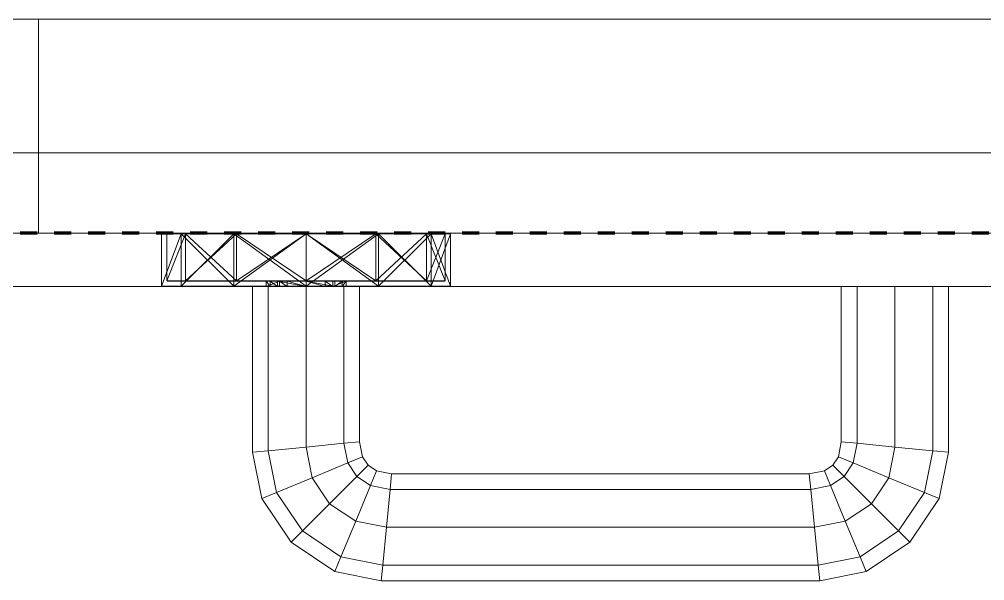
# Model space of a CAD drawing. Header units: millimetres. Extents: x -5300 to 98858, y -5196 to 93886.
# Drawn here: x 37508.4 to 37688.8, y 46270 to 46375 of the extents above; entities that cross this region are included whole.
import ezdxf

# ---------------------------------------------------------------- set-up
doc = ezdxf.new("R2010")
doc.units = ezdxf.units.MM
doc.linetypes.add('Штрих', pattern=[6.35, 3.175, -3.175])
doc.linetypes.add('Штрих_2_', pattern=[6.35, 3.175, -3.175])
for name, color, linetype, lineweight, true_color in [('_Разделитель помещений_', 4, 'Штрих', 70, 0x00ffff), ('Двери', 7, 'Continuous', 18, 0x7f7f7f), ('Стены', 7, 'Continuous', 18, 0x7f7f7f)]:
    doc.layers.add(name, color=color, linetype=linetype, lineweight=lineweight, true_color=true_color)

# ---------------------------------------------------------------- blocks, each defined once
blk = doc.blocks.new('СТВ_Перегородка_Кирпич 61120 - СТВ_Перегородка_Кирпич 2-242550-Подвал')
at = {"layer": 'Стены', "color": 254, "true_color": 0xd4d4d4}
blk.add_line((30200, 46350), (38750, 46350), dxfattribs=at)
blk = doc.blocks.new('СТВ_Перегородка_Кирпич 61120 - СТВ_Перегородка_Кирпич-242543-Подвал')
at = {"layer": 'Стены', "color": 254, "true_color": 0xd4d4d4}
for p, q in [((30185, 46350), (38750, 46350)), ((38750, 46350), (30185, 46350)), ((38635, 46350), (30185, 46350)), ((35750, 46350), (38750, 46350)), ((35750, 46350), (38750, 46350)), ((38750, 46350), (35750, 46350)), ((36800, 46350), (38500, 46350)), ((38500, 46350), (36800, 46350)), ((38500, 46350), (36800, 46350)), ((36800, 46350), (38500, 46350)), ((36800, 46350), (38500, 46350)), ((38500, 46350), (36800, 46350)), ((36800, 46350), (38500, 46350)), ((38500, 46350), (36800, 46350)), ((38750, 46335), (30185, 46335)), ((38635, 46335), (30185, 46335)), ((38750, 46335), (30185, 46335)), ((36800, 46335), (38500, 46335)), ((38500, 46335), (36800, 46335)), ((38500, 46335), (36800, 46335)), ((36800, 46335), (38500, 46335))]:
    blk.add_line(p, q, dxfattribs=at)
blk = doc.blocks.new('СТВ_Перегородка_Кирпич 61120 - СТВ_Перегородка_Кирпич 61120-242547-Подвал')
for name in ['СТВ_Перегородка_Кирпич 61120 - СТВ_Перегородка_Кирпич-242543-Подвал', 'СТВ_Перегородка_Кирпич 61120 - СТВ_Перегородка_Кирпич 2-242550-Подвал']:
    blk.add_blockref(name, (0, 0))
blk = doc.blocks.new('Дп-10 - Дп-10-242559-Подвал')
at = {"layer": 'Двери', "color": 254, "true_color": 0xd4d4d4}
for p, q in [((36888, 46375), (38412, 46375)), ((38412, 46375), (36888, 46375)), ((36888, 46375), (37512, 46375)), ((36888, 46375), (37512, 46375)), ((37512, 46375), (36888, 46375)), ((37512, 46375), (36888, 46375)), ((36900, 46375), (38400, 46375)), ((38400, 46375), (36900, 46375)), ((37512, 46335), (37512, 46375)), ((37512, 46375), (38412, 46375)), ((37512, 46335), (37512, 46375)), ((37512, 46375), (37512, 46375)), ((37512, 46375), (37512, 46335)), ((38412, 46375), (37512, 46375)), ((37512, 46375), (37512, 46375)), ((37512, 46375), (38412, 46375)), ((38412, 46375), (37512, 46375)), ((37512, 46375), (37512, 46335)), ((37512, 46375), (37512, 46335)), ((37512, 46375), (37512, 46375)), ((37512, 46335), (37512, 46375)), ((37512, 46375), (37512, 46375)), ((37512, 46375), (37512, 46335)), ((37512, 46335), (37512, 46375)), ((37538.62, 46375), (37535, 46375)), ((37535, 46375), (37538.62, 46375)), ((37548.5, 46375), (37535, 46375)), ((37538.7, 46375), (37535.1, 46375)), ((37535.1, 46375), (37538.7, 46375)), ((37539.4, 46375), (37535.1, 46375)), ((37535.1, 46375), (37535.9, 46375)), ((37535.1, 46375), (37539.4, 46375)), ((37539.4, 46375), (37535.9, 46375)), ((37535.9, 46375), (37539.4, 46375)), ((37548.5, 46375), (37538.62, 46375)), ((37538.62, 46375), (37548.5, 46375)), ((37548.5, 46375), (37538.62, 46375)), ((37548.55, 46375), (37538.7, 46375)), ((37548.55, 46375), (37538.7, 46375)), ((37548.95, 46375), (37538.7, 46375)), ((37538.7, 46375), (37539.4, 46375)), ((37548.95, 46375), (37538.7, 46375)), ((37539.4, 46375), (37538.7, 46375)), ((37548.95, 46375), (37539.4, 46375)), ((37548.95, 46375), (37539.4, 46375)), ((37562, 46375), (37548.5, 46375)), ((37548.5, 46375), (37562, 46375)), ((37548.5, 46375), (37548.5, 46375)), ((37548.5, 46375), (37575.5, 46375)), ((37548.5, 46375), (37575.5, 46375)), ((37548.5, 46375), (37575.5, 46375)), ((37562, 46375), (37548.55, 46375)), ((37562, 46375), (37548.55, 46375)), ((37548.55, 46375), (37548.95, 46375)), ((37548.95, 46375), (37548.55, 46375)), ((37562, 46375), (37548.95, 46375)), ((37562, 46375), (37548.95, 46375)), ((37562, 46375), (37548.95, 46375)), ((37562, 46375), (37548.95, 46375)), ((37575.45, 46375), (37562, 46375)), ((37575.05, 46375), (37562, 46375)), ((37575.05, 46375), (37562, 46375)), ((37575.45, 46375), (37562, 46375)), ((37575.05, 46375), (37562, 46375)), ((37562, 46375), (37562, 46375)), ((37575.05, 46375), (37562, 46375)), ((37562, 46375), (37562, 46375)), ((37562, 46375), (37575.5, 46375)), ((37562, 46375), (37575.5, 46375)), ((37584.6, 46375), (37575.05, 46375)), ((37584.6, 46375), (37575.05, 46375)), ((37585.3, 46375), (37575.05, 46375)), ((37575.45, 46375), (37575.05, 46375)), ((37585.3, 46375), (37575.05, 46375)), ((37575.05, 46375), (37575.45, 46375)), ((37585.3, 46375), (37575.45, 46375)), ((37585.3, 46375), (37575.45, 46375)), ((37575.5, 46375), (37585.38, 46375)), ((37585.38, 46375), (37575.5, 46375)), ((37575.5, 46375), (37575.5, 46375)), ((37585.38, 46375), (37575.5, 46375)), ((37589, 46375), (37575.5, 46375)), ((37584.6, 46375), (37588.1, 46375)), ((37588.1, 46375), (37584.6, 46375)), ((37584.6, 46375), (37585.3, 46375)), ((37584.6, 46375), (37588.9, 46375)), ((37588.9, 46375), (37584.6, 46375)), ((37584.6, 46375), (37585.3, 46375)), ((37585.3, 46375), (37588.9, 46375)), ((37588.9, 46375), (37585.3, 46375)), ((37585.38, 46375), (37589, 46375)), ((37589, 46375), (37585.38, 46375)), ((37588.1, 46375), (37588.9, 46375)), ((38510, 46335), (36790, 46335)), ((36790, 46335), (38510, 46335)), ((36800, 46335), (38500, 46335)), ((36800, 46335), (38500, 46335)), ((38412, 46335), (36888, 46335)), ((38412, 46335), (36888, 46335)), ((37512, 46335), (36888, 46335)), ((36888, 46335), (37512, 46335)), ((37512, 46335), (36888, 46335)), ((36888, 46335), (37512, 46335)), ((38410, 46335), (36890, 46335)), ((36890, 46335), (38410, 46335)), ((38412, 46335), (37512, 46335)), ((38412, 46335), (37512, 46335)), ((37512, 46335), (37512, 46335)), ((37512, 46335), (38412, 46335)), ((37512, 46335), (37512, 46335)), ((37512, 46335), (38412, 46335)), ((37512, 46335), (37512, 46335)), ((37512, 46335), (37512, 46335)), ((37538.62, 46335), (37535, 46335)), ((37535, 46335), (37538.62, 46335)), ((37535, 46335), (37548.5, 46335)), ((37538.62, 46334.9), (37535, 46334.9)), ((37538.62, 46334.9), (37535, 46334.9)), ((37535, 46334.9), (37535, 46325.1)), ((37538.62, 46334.9), (37535, 46325.1)), ((37538.62, 46334.9), (37535, 46325.1)), ((37538.62, 46334.9), (37535, 46334.9)), ((37535, 46334.9), (37538.62, 46334.9)), ((37535, 46325.1), (37535, 46334.9)), ((37538.62, 46334.9), (37535, 46325.1)), ((37535, 46325.1), (37538.62, 46334.9)), ((37538.7, 46335), (37535.1, 46335)), ((37535.1, 46335), (37538.7, 46335)), ((37539.4, 46335), (37535.1, 46335)), ((37535.9, 46335), (37535.1, 46335)), ((37535.1, 46335), (37539.4, 46335)), ((37539.4, 46335), (37535.9, 46335)), ((37535.9, 46335), (37539.4, 46335)), ((37539.48, 46334.9), (37536, 46334.9)), ((37536, 46334.9), (37539.48, 46334.9)), ((37536, 46326.1), (37536, 46334.9)), ((37539.48, 46334.9), (37536, 46326.1)), ((37536, 46326.1), (37539.48, 46334.9)), ((37548.5, 46335), (37538.62, 46335)), ((37538.62, 46335), (37548.5, 46335)), ((37538.62, 46335), (37548.5, 46335)), ((37548.5, 46334.9), (37538.62, 46334.9)), ((37548.5, 46334.9), (37538.62, 46334.9)), ((37548.5, 46334.9), (37538.62, 46325.1)), ((37548.5, 46325.1), (37538.62, 46334.9)), ((37538.62, 46334.9), (37538.62, 46325.1)), ((37538.62, 46334.9), (37538.62, 46325.1)), ((37548.5, 46334.9), (37538.62, 46334.9)), ((37538.62, 46334.9), (37548.5, 46334.9)), ((37548.5, 46325.1), (37538.62, 46334.9)), ((37538.62, 46325.1), (37538.62, 46334.9)), ((37538.62, 46325.1), (37538.62, 46334.9)), ((37538.62, 46334.9), (37548.5, 46325.1)), ((37548.55, 46335), (37538.7, 46335)), ((37548.55, 46335), (37538.7, 46335)), ((37548.95, 46335), (37538.7, 46335)), ((37539.4, 46335), (37538.7, 46335)), ((37548.95, 46335), (37538.7, 46335)), ((37539.4, 46335), (37538.7, 46335)), ((37548.95, 46335), (37539.4, 46335)), ((37548.95, 46335), (37539.4, 46335)), ((37549, 46334.9), (37539.48, 46334.9)), ((37549, 46334.9), (37539.48, 46334.9)), ((37549, 46334.9), (37539.48, 46326.1)), ((37539.48, 46326.1), (37539.48, 46334.9)), ((37549, 46326.1), (37539.48, 46334.9)), ((37539.48, 46326.1), (37539.48, 46334.9)), ((37562, 46335), (37548.5, 46335)), ((37562, 46335), (37548.5, 46335)), ((37575.5, 46335), (37548.5, 46335)), ((37575.5, 46335), (37548.5, 46335)), ((37575.5, 46335), (37548.5, 46335)), ((37548.5, 46335), (37548.5, 46335)), ((37562, 46334.9), (37548.5, 46334.9)), ((37562, 46334.9), (37548.5, 46334.9)), ((37562, 46334.9), (37548.5, 46325.1)), ((37562, 46325.1), (37548.5, 46334.9)), ((37548.5, 46334.9), (37548.5, 46325.1)), ((37548.5, 46334.9), (37548.5, 46325.1)), ((37562, 46334.9), (37548.5, 46334.9)), ((37548.5, 46334.9), (37562, 46334.9)), ((37548.5, 46325.1), (37548.5, 46334.9)), ((37562, 46325.1), (37548.5, 46334.9)), ((37548.5, 46325.1), (37548.5, 46334.9)), ((37548.5, 46334.9), (37562, 46325.1)), ((37562, 46335), (37548.55, 46335)), ((37562, 46335), (37548.55, 46335)), ((37548.95, 46335), (37548.55, 46335)), ((37548.95, 46335), (37548.55, 46335)), ((37562, 46335), (37548.95, 46335)), ((37562, 46335), (37548.95, 46335)), ((37562, 46335), (37548.95, 46335)), ((37562, 46335), (37548.95, 46335)), ((37562, 46334.9), (37549, 46334.9)), ((37562, 46334.9), (37549, 46334.9)), ((37562, 46326.1), (37549, 46334.9)), ((37549, 46326.1), (37549, 46334.9)), ((37562, 46334.9), (37549, 46326.1)), ((37549, 46326.1), (37549, 46334.9)), ((37575.05, 46335), (37562, 46335)), ((37575.45, 46335), (37562, 46335)), ((37575.05, 46335), (37562, 46335)), ((37575.45, 46335), (37562, 46335)), ((37575.05, 46335), (37562, 46335)), ((37562, 46335), (37562, 46335)), ((37575.05, 46335), (37562, 46335)), ((37562, 46335), (37562, 46335)), ((37562, 46335), (37575.5, 46335)), ((37575.5, 46335), (37562, 46335)), ((37575, 46334.9), (37562, 46334.9)), ((37575.5, 46334.9), (37562, 46334.9)), ((37575, 46334.9), (37562, 46334.9)), ((37562, 46334.9), (37575.5, 46334.9)), ((37575, 46334.9), (37562, 46326.1)), ((37562, 46326.1), (37562, 46334.9)), ((37575.5, 46325.1), (37562, 46334.9)), ((37562, 46334.9), (37562, 46325.1)), ((37575, 46326.1), (37562, 46334.9)), ((37562, 46326.1), (37562, 46334.9)), ((37562, 46334.9), (37562, 46325.1)), ((37575.5, 46334.9), (37562, 46325.1)), ((37562, 46334.9), (37575.5, 46334.9)), ((37562, 46334.9), (37575.5, 46334.9)), ((37562, 46325.1), (37562, 46334.9)), ((37562, 46325.1), (37575.5, 46334.9)), ((37562, 46325.1), (37562, 46334.9)), ((37562, 46325.1), (37575.5, 46334.9)), ((37575, 46334.9), (37584.52, 46334.9)), ((37584.52, 46334.9), (37575, 46334.9)), ((37584.52, 46326.1), (37575, 46334.9)), ((37575, 46326.1), (37575, 46334.9)), ((37584.52, 46334.9), (37575, 46326.1)), ((37575, 46326.1), (37575, 46334.9)), ((37584.6, 46335), (37575.05, 46335)), ((37584.6, 46335), (37575.05, 46335)), ((37575.05, 46335), (37575.45, 46335)), ((37575.05, 46335), (37585.3, 46335)), ((37585.3, 46335), (37575.05, 46335)), ((37575.05, 46335), (37575.45, 46335)), ((37575.45, 46335), (37585.3, 46335)), ((37585.3, 46335), (37575.45, 46335)), ((37575.5, 46335), (37585.38, 46335)), ((37585.38, 46335), (37575.5, 46335)), ((37575.5, 46335), (37589, 46335)), ((37575.5, 46335), (37585.38, 46335)), ((37575.5, 46335), (37575.5, 46335)), ((37585.38, 46334.9), (37575.5, 46334.9)), ((37575.5, 46334.9), (37585.38, 46334.9)), ((37585.38, 46334.9), (37575.5, 46325.1)), ((37575.5, 46334.9), (37575.5, 46325.1)), ((37575.5, 46334.9), (37575.5, 46325.1)), ((37575.5, 46334.9), (37585.38, 46325.1)), ((37575.5, 46334.9), (37585.38, 46334.9)), ((37575.5, 46334.9), (37585.38, 46334.9)), ((37575.5, 46325.1), (37575.5, 46334.9)), ((37575.5, 46334.9), (37585.38, 46325.1)), ((37575.5, 46325.1), (37575.5, 46334.9)), ((37575.5, 46334.9), (37585.38, 46325.1)), ((37584.52, 46334.9), (37588, 46334.9)), ((37588, 46334.9), (37584.52, 46334.9)), ((37584.52, 46326.1), (37584.52, 46334.9)), ((37584.52, 46326.1), (37588, 46334.9)), ((37588, 46326.1), (37584.52, 46334.9)), ((37584.52, 46326.1), (37584.52, 46334.9)), ((37584.6, 46335), (37588.1, 46335)), ((37588.1, 46335), (37584.6, 46335)), ((37584.6, 46335), (37585.3, 46335)), ((37584.6, 46335), (37588.9, 46335)), ((37588.9, 46335), (37584.6, 46335)), ((37584.6, 46335), (37585.3, 46335)), ((37585.3, 46335), (37588.9, 46335)), ((37588.9, 46335), (37585.3, 46335)), ((37585.38, 46335), (37589, 46335)), ((37589, 46335), (37585.38, 46335)), ((37585.38, 46334.9), (37589, 46334.9)), ((37585.38, 46334.9), (37589, 46334.9)), ((37585.38, 46334.9), (37585.38, 46325.1)), ((37585.38, 46334.9), (37589, 46325.1)), ((37585.38, 46334.9), (37585.38, 46325.1)), ((37585.38, 46325.1), (37589, 46334.9)), ((37585.38, 46334.9), (37589, 46334.9)), ((37589, 46334.9), (37585.38, 46334.9)), ((37585.38, 46325.1), (37585.38, 46334.9)), ((37585.38, 46325.1), (37589, 46334.9)), ((37589, 46325.1), (37585.38, 46334.9)), ((37585.38, 46325.1), (37585.38, 46334.9)), ((37588, 46326.1), (37588, 46334.9)), ((37588.1, 46335), (37588.9, 46335)), ((37589, 46334.9), (37589, 46325.1)), ((37589, 46325.1), (37589, 46334.9)), ((37539.48, 46326.1), (37536, 46326.1)), ((37536, 46326.1), (37539.48, 46326.1)), ((37539.57, 46326), (37536.1, 46326)), ((37536.1, 46326), (37539.57, 46326)), ((37557, 46326), (37536.1, 46326)), ((37557, 46326), (37536.1, 46326)), ((37557, 46326), (37536.1, 46326)), ((37549, 46326.1), (37539.48, 46326.1)), ((37549, 46326.1), (37539.48, 46326.1)), ((37549.05, 46326), (37539.57, 46326)), ((37549.05, 46326), (37539.57, 46326)), ((37555.28, 46326), (37539.57, 46326)), ((37554.53, 46326), (37539.57, 46326)), ((37557, 46326), (37539.57, 46326)), ((37557, 46326), (37539.57, 46326)), ((37557, 46326), (37539.57, 46326)), ((37562, 46326.1), (37549, 46326.1)), ((37562, 46326.1), (37549, 46326.1)), ((37562, 46326), (37549.05, 46326)), ((37562, 46326), (37549.05, 46326)), ((37556.62, 46326), (37549.05, 46326)), ((37555.28, 46326), (37549.05, 46326)), ((37549.05, 46326), (37557, 46326)), ((37549.05, 46326), (37557, 46326)), ((37549.05, 46326), (37558.47, 46326)), ((37555.28, 46326), (37554.53, 46326)), ((37554.53, 46325), (37554.53, 46326)), ((37554.53, 46326), (37557, 46326)), ((37555.28, 46325), (37554.53, 46326)), ((37554.53, 46325), (37557, 46326)), ((37554.53, 46326), (37557, 46326)), ((37556.62, 46326), (37555.28, 46326)), ((37555.28, 46326), (37556.62, 46325)), ((37555.28, 46326), (37555.28, 46325)), ((37562, 46326), (37556.62, 46326)), ((37562, 46326), (37556.62, 46326)), ((37562, 46325), (37556.62, 46326)), ((37556.62, 46326), (37556.62, 46325)), ((37557, 46326), (37557, 46325)), ((37557, 46326), (37558.47, 46326)), ((37557, 46326), (37557, 46325)), ((37557, 46326), (37557, 46326)), ((37557, 46326), (37557, 46325)), ((37557, 46326), (37557, 46325)), ((37557, 46326), (37557, 46326)), ((37557, 46326), (37557, 46326)), ((37557, 46326), (37557, 46325)), ((37557, 46326), (37557, 46325)), ((37557, 46326), (37557, 46325)), ((37557, 46326), (37557, 46326)), ((37557, 46326), (37558.47, 46325)), ((37557, 46325), (37557, 46326)), ((37557, 46325), (37557, 46326)), ((37557, 46325), (37557, 46326)), ((37557, 46325), (37557, 46326)), ((37557, 46326), (37557, 46326)), ((37562, 46326), (37558.47, 46326)), ((37562, 46326), (37558.47, 46326)), ((37562, 46325), (37558.47, 46326)), ((37558.47, 46326), (37558.47, 46325)), ((37575, 46326.1), (37562, 46326.1)), ((37575, 46326.1), (37562, 46326.1)), ((37574.95, 46326), (37562, 46326)), ((37574.95, 46326), (37562, 46326)), ((37567.37, 46326), (37562, 46326)), ((37562, 46326), (37565.53, 46326)), ((37567.37, 46325), (37562, 46326)), ((37567.37, 46326), (37562, 46326)), ((37562, 46326), (37562, 46326)), ((37562, 46326), (37562, 46325)), ((37562, 46326), (37562, 46326)), ((37562, 46326), (37565.53, 46326)), ((37562, 46326), (37565.53, 46325)), ((37562, 46326), (37562, 46325)), ((37567, 46326), (37565.53, 46326)), ((37567, 46325), (37565.53, 46326)), ((37574.95, 46326), (37565.53, 46326)), ((37565.53, 46326), (37565.53, 46325)), ((37569.47, 46326), (37567, 46326)), ((37567, 46326), (37567, 46325)), ((37567, 46326), (37567, 46325)), ((37569.47, 46326), (37567, 46326)), ((37569.47, 46326), (37567, 46325)), ((37584.43, 46326), (37567, 46326)), ((37567, 46326), (37567, 46326)), ((37567, 46326), (37567, 46326)), ((37567, 46326), (37587.9, 46326)), ((37567, 46326), (37567, 46325)), ((37567, 46326), (37567, 46325)), ((37567, 46326), (37567, 46325)), ((37567, 46326), (37587.9, 46326)), ((37567, 46326), (37567, 46326)), ((37567, 46326), (37567, 46325)), ((37567, 46326), (37567, 46325)), ((37587.9, 46326), (37567, 46326)), ((37567, 46326), (37567, 46326)), ((37567, 46326), (37567, 46325)), ((37567, 46326), (37567, 46325)), ((37567, 46326), (37584.43, 46326)), ((37567, 46326), (37567, 46326)), ((37567, 46326), (37567, 46325)), ((37567, 46326), (37584.43, 46326)), ((37567, 46326), (37574.95, 46326)), ((37567, 46326), (37567, 46325)), ((37567, 46326), (37574.95, 46326)), ((37568.72, 46326), (37567.37, 46326)), ((37568.72, 46326), (37567.37, 46325)), ((37574.95, 46326), (37567.37, 46326)), ((37567.37, 46325), (37567.37, 46326)), ((37569.47, 46326), (37568.72, 46326)), ((37569.47, 46326), (37568.72, 46325)), ((37568.72, 46326), (37574.95, 46326)), ((37568.72, 46326), (37584.43, 46326)), ((37568.72, 46326), (37568.72, 46325)), ((37569.47, 46326), (37569.47, 46325)), ((37569.47, 46326), (37584.43, 46326)), ((37574.95, 46326), (37584.43, 46326)), ((37584.43, 46326), (37574.95, 46326)), ((37584.52, 46326.1), (37575, 46326.1)), ((37584.52, 46326.1), (37575, 46326.1)), ((37584.43, 46326), (37587.9, 46326)), ((37587.9, 46326), (37584.43, 46326)), ((37584.52, 46326.1), (37588, 46326.1)), ((37588, 46326.1), (37584.52, 46326.1)), ((36790, 46325), (38510, 46325)), ((38510, 46325), (36790, 46325)), ((38410, 46325), (36890, 46325)), ((36890, 46325), (38410, 46325)), ((37538.62, 46325.1), (37535, 46325.1)), ((37538.62, 46325.1), (37535, 46325.1)), ((37538.62, 46325.1), (37535, 46325.1)), ((37535, 46325.1), (37538.62, 46325.1)), ((37538.62, 46325), (37535, 46325)), ((37535, 46325), (37538.62, 46325)), ((37548.5, 46325), (37535, 46325)), ((37538.7, 46325), (37535.1, 46325)), ((37538.7, 46325), (37535.1, 46325)), ((37557, 46325), (37535.1, 46325)), ((37557, 46325), (37535.1, 46325)), ((37557, 46325), (37535.1, 46325)), ((37548.5, 46325.1), (37538.62, 46325.1)), ((37548.5, 46325.1), (37538.62, 46325.1)), ((37548.5, 46325.1), (37538.62, 46325.1)), ((37538.62, 46325.1), (37548.5, 46325.1)), ((37548.5, 46325), (37538.62, 46325)), ((37538.62, 46325), (37548.5, 46325)), ((37548.5, 46325), (37538.62, 46325)), ((37548.55, 46325), (37538.7, 46325)), ((37548.55, 46325), (37538.7, 46325)), ((37555.28, 46325), (37538.7, 46325)), ((37554.53, 46325), (37538.7, 46325)), ((37557, 46325), (37538.7, 46325)), ((37538.7, 46325), (37557, 46325)), ((37557, 46325), (37538.7, 46325)), ((37562, 46325.1), (37548.5, 46325.1)), ((37562, 46325.1), (37548.5, 46325.1)), ((37548.5, 46325.1), (37562, 46325.1)), ((37548.5, 46325.1), (37562, 46325.1)), ((37562, 46325), (37548.5, 46325)), ((37548.5, 46325), (37562, 46325)), ((37548.5, 46325), (37548.5, 46325)), ((37548.5, 46325), (37575.5, 46325)), ((37548.5, 46325), (37575.5, 46325)), ((37548.5, 46325), (37575.5, 46325)), ((37562, 46325), (37548.55, 46325)), ((37562, 46325), (37548.55, 46325)), ((37556.62, 46325), (37548.55, 46325)), ((37548.55, 46325), (37555.28, 46325)), ((37548.55, 46325), (37558.47, 46325)), ((37548.55, 46325), (37557, 46325)), ((37548.55, 46325), (37557, 46325)), ((37552, 46325), (37554.93, 46325)), ((37552, 46294.02), (37552, 46325)), ((37554.93, 46325), (37552, 46325)), ((37552, 46325), (37552, 46294.02)), ((37555.28, 46325), (37554.53, 46325)), ((37554.53, 46325), (37557, 46325)), ((37554.53, 46325), (37557, 46325)), ((37554.93, 46325), (37554.93, 46294.3)), ((37554.93, 46325), (37562, 46325)), ((37554.93, 46294.3), (37554.93, 46325)), ((37554.93, 46294.3), (37554.93, 46325)), ((37562, 46325), (37554.93, 46325)), ((37554.93, 46325), (37554.93, 46294.3)), ((37556.62, 46325), (37555.28, 46325)), ((37562, 46325), (37556.62, 46325)), ((37562, 46325), (37556.62, 46325)), ((37558.47, 46325), (37557, 46325)), ((37557, 46325), (37557, 46325)), ((37557, 46325), (37557, 46325)), ((37557, 46325), (37557, 46325)), ((37557, 46325), (37557, 46325)), ((37557, 46325), (37557, 46325)), ((37562, 46325), (37558.47, 46325)), ((37562, 46325), (37558.47, 46325)), ((37575.5, 46325.1), (37562, 46325.1)), ((37575.5, 46325.1), (37562, 46325.1)), ((37562, 46325.1), (37575.5, 46325.1)), ((37562, 46325.1), (37575.5, 46325.1)), ((37575.45, 46325), (37562, 46325)), ((37562, 46325), (37575.45, 46325)), ((37567.37, 46325), (37562, 46325)), ((37565.53, 46325), (37562, 46325)), ((37567.37, 46325), (37562, 46325)), ((37562, 46325), (37562, 46325)), ((37565.53, 46325), (37562, 46325)), ((37562, 46325), (37562, 46325)), ((37562, 46325), (37575.5, 46325)), ((37562, 46325), (37575.5, 46325)), ((37562, 46325), (37562, 46295)), ((37562, 46325), (37569.07, 46325)), ((37562, 46295), (37562, 46325)), ((37562, 46295), (37562, 46325)), ((37569.07, 46325), (37562, 46325)), ((37562, 46325), (37562, 46295)), ((37567, 46325), (37565.53, 46325)), ((37565.53, 46325), (37575.45, 46325)), ((37569.47, 46325), (37567, 46325)), ((37569.47, 46325), (37567, 46325)), ((37567, 46325), (37567, 46325)), ((37567, 46325), (37575.45, 46325)), ((37567, 46325), (37567, 46325)), ((37567, 46325), (37575.45, 46325)), ((37567, 46325), (37585.3, 46325)), ((37567, 46325), (37567, 46325)), ((37567, 46325), (37585.3, 46325)), ((37567, 46325), (37588.9, 46325)), ((37567, 46325), (37567, 46325)), ((37567, 46325), (37588.9, 46325)), ((37567, 46325), (37567, 46325)), ((37567, 46325), (37585.3, 46325)), ((37567, 46325), (37588.9, 46325)), ((37568.72, 46325), (37567.37, 46325)), ((37567.37, 46325), (37575.45, 46325)), ((37569.47, 46325), (37568.72, 46325)), ((37568.72, 46325), (37585.3, 46325)), ((37568.72, 46325), (37575.45, 46325)), ((37569.07, 46325), (37569.07, 46295.7)), ((37569.07, 46325), (37572, 46325)), ((37569.07, 46295.7), (37569.07, 46325)), ((37569.07, 46295.7), (37569.07, 46325)), ((37572, 46325), (37569.07, 46325)), ((37569.07, 46325), (37569.07, 46295.7)), ((37569.47, 46325), (37585.3, 46325)), ((37572, 46325), (37572, 46295.98)), ((37572, 46295.98), (37572, 46325)), ((37585.3, 46325), (37575.45, 46325)), ((37575.45, 46325), (37585.3, 46325)), ((37575.5, 46325.1), (37585.38, 46325.1)), ((37575.5, 46325.1), (37585.38, 46325.1)), ((37575.5, 46325.1), (37585.38, 46325.1)), ((37575.5, 46325.1), (37585.38, 46325.1)), ((37575.5, 46325), (37585.38, 46325)), ((37585.38, 46325), (37575.5, 46325)), ((37575.5, 46325), (37575.5, 46325)), ((37585.38, 46325), (37575.5, 46325)), ((37589, 46325), (37575.5, 46325)), ((37585.3, 46325), (37588.9, 46325)), ((37585.3, 46325), (37588.9, 46325)), ((37585.38, 46325.1), (37589, 46325.1)), ((37585.38, 46325.1), (37589, 46325.1)), ((37585.38, 46325.1), (37589, 46325.1)), ((37589, 46325.1), (37585.38, 46325.1)), ((37585.38, 46325), (37589, 46325)), ((37589, 46325), (37585.38, 46325)), ((37664.93, 46325), (37662, 46325)), ((37662, 46325), (37664.93, 46325)), ((37662, 46295.98), (37662, 46325)), ((37662, 46325), (37664.93, 46325)), ((37664.93, 46325), (37662, 46325)), ((37662, 46325), (37662, 46295.98)), ((37672, 46325), (37664.93, 46325)), ((37664.93, 46325), (37672, 46325)), ((37664.93, 46295.7), (37664.93, 46325)), ((37664.93, 46325), (37672, 46325)), ((37664.93, 46325), (37664.93, 46295.7)), ((37664.93, 46295.7), (37664.93, 46325)), ((37672, 46325), (37664.93, 46325)), ((37664.93, 46325), (37664.93, 46295.7)), ((37672, 46295), (37672, 46325)), ((37672, 46325), (37679.07, 46325)), ((37679.07, 46325), (37672, 46325)), ((37672, 46325), (37679.07, 46325)), ((37672, 46325), (37672, 46295)), ((37672, 46295), (37672, 46325)), ((37679.07, 46325), (37672, 46325)), ((37672, 46325), (37672, 46295)), ((37679.07, 46294.3), (37679.07, 46325)), ((37679.07, 46325), (37682, 46325)), ((37679.07, 46325), (37679.07, 46294.3)), ((37682, 46325), (37679.07, 46325)), ((37679.07, 46325), (37682, 46325)), ((37682, 46325), (37679.07, 46325)), ((37679.07, 46325), (37679.07, 46294.3)), ((37679.07, 46294.3), (37679.07, 46325)), ((37682, 46325), (37682, 46294.02)), ((37682, 46294.02), (37682, 46325)), ((37562, 46295), (37554.93, 46294.3)), ((37554.93, 46294.3), (37562, 46295)), ((37554.93, 46294.3), (37562, 46295)), ((37562, 46295), (37554.93, 46294.3)), ((37569.07, 46295.7), (37562, 46295)), ((37562, 46295), (37569.07, 46295.7)), ((37562, 46295), (37569.07, 46295.7)), ((37569.07, 46295.7), (37562, 46295)), ((37562, 46295), (37563.14, 46289.26)), ((37563.14, 46289.26), (37562, 46295)), ((37563.14, 46289.26), (37562, 46295)), ((37562, 46295), (37563.14, 46289.26)), ((37572, 46295.98), (37569.07, 46295.7)), ((37569.07, 46295.7), (37572, 46295.98)), ((37569.07, 46295.7), (37572, 46295.98)), ((37572, 46295.98), (37569.07, 46295.7)), ((37569.07, 46295.7), (37569.8, 46292.02)), ((37569.8, 46292.02), (37569.07, 46295.7)), ((37569.8, 46292.02), (37569.07, 46295.7)), ((37569.07, 46295.7), (37569.8, 46292.02)), ((37572, 46295.98), (37572.56, 46293.16)), ((37572.56, 46293.16), (37572, 46295.98)), ((37661.44, 46293.16), (37662, 46295.98)), ((37662, 46295.98), (37661.44, 46293.16)), ((37662, 46295.98), (37664.93, 46295.7)), ((37664.93, 46295.7), (37662, 46295.98)), ((37662, 46295.98), (37664.93, 46295.7)), ((37664.93, 46295.7), (37662, 46295.98)), ((37664.2, 46292.02), (37664.93, 46295.7)), ((37664.93, 46295.7), (37664.2, 46292.02)), ((37664.93, 46295.7), (37664.2, 46292.02)), ((37664.2, 46292.02), (37664.93, 46295.7)), ((37664.93, 46295.7), (37672, 46295)), ((37672, 46295), (37664.93, 46295.7)), ((37664.93, 46295.7), (37672, 46295)), ((37672, 46295), (37664.93, 46295.7)), ((37670.86, 46289.26), (37672, 46295)), ((37672, 46295), (37670.86, 46289.26)), ((37672, 46295), (37670.86, 46289.26)), ((37670.86, 46289.26), (37672, 46295)), ((37672, 46295), (37679.07, 46294.3)), ((37679.07, 46294.3), (37672, 46295)), ((37679.07, 46294.3), (37672, 46295)), ((37672, 46295), (37679.07, 46294.3)), ((37554.93, 46294.3), (37552, 46294.02)), ((37552, 46294.02), (37554.93, 46294.3)), ((37552, 46294.02), (37554.93, 46294.3)), ((37554.93, 46294.3), (37552, 46294.02)), ((37553.72, 46285.36), (37552, 46294.02)), ((37552, 46294.02), (37553.72, 46285.36)), ((37554.93, 46294.3), (37556.48, 46286.5)), ((37556.48, 46286.5), (37554.93, 46294.3)), ((37556.48, 46286.5), (37554.93, 46294.3)), ((37554.93, 46294.3), (37556.48, 46286.5)), ((37572.56, 46293.16), (37569.8, 46292.02)), ((37569.8, 46292.02), (37572.56, 46293.16)), ((37569.8, 46292.02), (37572.56, 46293.16)), ((37572.56, 46293.16), (37569.8, 46292.02)), ((37572.56, 46293.16), (37573.6, 46291.6)), ((37573.6, 46291.6), (37572.56, 46293.16)), ((37660.4, 46291.6), (37661.44, 46293.16)), ((37661.44, 46293.16), (37660.4, 46291.6)), ((37661.44, 46293.16), (37664.2, 46292.02)), ((37664.2, 46292.02), (37661.44, 46293.16)), ((37664.2, 46292.02), (37661.44, 46293.16)), ((37661.44, 46293.16), (37664.2, 46292.02)), ((37677.52, 46286.5), (37679.07, 46294.3)), ((37679.07, 46294.3), (37677.52, 46286.5)), ((37679.07, 46294.3), (37677.52, 46286.5)), ((37677.52, 46286.5), (37679.07, 46294.3)), ((37679.07, 46294.3), (37682, 46294.02)), ((37682, 46294.02), (37679.07, 46294.3)), ((37682, 46294.02), (37679.07, 46294.3)), ((37679.07, 46294.3), (37682, 46294.02)), ((37682, 46294.02), (37680.28, 46285.36)), ((37680.28, 46285.36), (37682, 46294.02)), ((37569.8, 46292.02), (37563.14, 46289.26)), ((37563.14, 46289.26), (37569.8, 46292.02)), ((37563.14, 46289.26), (37569.8, 46292.02)), ((37569.8, 46292.02), (37563.14, 46289.26)), ((37569.8, 46292.02), (37571.49, 46289.49)), ((37571.49, 46289.49), (37569.8, 46292.02)), ((37571.49, 46289.49), (37569.8, 46292.02)), ((37569.8, 46292.02), (37571.49, 46289.49)), ((37573.6, 46291.6), (37571.49, 46289.49)), ((37571.49, 46289.49), (37573.6, 46291.6)), ((37571.49, 46289.49), (37573.6, 46291.6)), ((37573.6, 46291.6), (37571.49, 46289.49)), ((37573.6, 46291.6), (37575.16, 46290.56)), ((37575.16, 46290.56), (37573.6, 46291.6)), ((37658.84, 46290.56), (37660.4, 46291.6)), ((37660.4, 46291.6), (37658.84, 46290.56)), ((37660.4, 46291.6), (37662.51, 46289.49)), ((37662.51, 46289.49), (37660.4, 46291.6)), ((37662.51, 46289.49), (37660.4, 46291.6)), ((37660.4, 46291.6), (37662.51, 46289.49)), ((37662.51, 46289.49), (37664.2, 46292.02)), ((37664.2, 46292.02), (37662.51, 46289.49)), ((37664.2, 46292.02), (37662.51, 46289.49)), ((37662.51, 46289.49), (37664.2, 46292.02)), ((37664.2, 46292.02), (37670.86, 46289.26)), ((37670.86, 46289.26), (37664.2, 46292.02)), ((37670.86, 46289.26), (37664.2, 46292.02)), ((37664.2, 46292.02), (37670.86, 46289.26)), ((37563.14, 46289.26), (37556.48, 46286.5)), ((37556.48, 46286.5), (37563.14, 46289.26)), ((37556.48, 46286.5), (37563.14, 46289.26)), ((37563.14, 46289.26), (37556.48, 46286.5)), ((37563.14, 46289.26), (37566.39, 46284.39)), ((37566.39, 46284.39), (37563.14, 46289.26)), ((37566.39, 46284.39), (37563.14, 46289.26)), ((37563.14, 46289.26), (37566.39, 46284.39)), ((37571.49, 46289.49), (37566.39, 46284.39)), ((37566.39, 46284.39), (37571.49, 46289.49)), ((37566.39, 46284.39), (37571.49, 46289.49)), ((37571.49, 46289.49), (37566.39, 46284.39)), ((37571.49, 46289.49), (37574.02, 46287.8)), ((37574.02, 46287.8), (37571.49, 46289.49)), ((37574.02, 46287.8), (37571.49, 46289.49)), ((37571.49, 46289.49), (37574.02, 46287.8)), ((37575.16, 46290.56), (37574.02, 46287.8)), ((37574.02, 46287.8), (37575.16, 46290.56)), ((37574.02, 46287.8), (37575.16, 46290.56)), ((37575.16, 46290.56), (37574.02, 46287.8)), ((37575.16, 46290.56), (37577.98, 46290)), ((37577.98, 46290), (37575.16, 46290.56)), ((37577.98, 46290), (37577.7, 46287.07)), ((37577.7, 46287.07), (37577.98, 46290)), ((37577.7, 46287.07), (37577.98, 46290)), ((37577.98, 46290), (37577.7, 46287.07)), ((37577.98, 46290), (37656.02, 46290)), ((37656.02, 46290), (37577.98, 46290)), ((37656.02, 46290), (37658.84, 46290.56)), ((37658.84, 46290.56), (37656.02, 46290)), ((37656.02, 46290), (37656.3, 46287.07)), ((37656.3, 46287.07), (37656.02, 46290)), ((37656.3, 46287.07), (37656.02, 46290)), ((37656.02, 46290), (37656.3, 46287.07)), ((37658.84, 46290.56), (37659.98, 46287.8)), ((37659.98, 46287.8), (37658.84, 46290.56)), ((37659.98, 46287.8), (37658.84, 46290.56)), ((37658.84, 46290.56), (37659.98, 46287.8)), ((37659.98, 46287.8), (37662.51, 46289.49)), ((37662.51, 46289.49), (37659.98, 46287.8)), ((37662.51, 46289.49), (37659.98, 46287.8)), ((37659.98, 46287.8), (37662.51, 46289.49)), ((37662.51, 46289.49), (37667.61, 46284.39)), ((37667.61, 46284.39), (37662.51, 46289.49)), ((37667.61, 46284.39), (37662.51, 46289.49)), ((37662.51, 46289.49), (37667.61, 46284.39)), ((37667.61, 46284.39), (37670.86, 46289.26)), ((37670.86, 46289.26), (37667.61, 46284.39)), ((37670.86, 46289.26), (37667.61, 46284.39)), ((37667.61, 46284.39), (37670.86, 46289.26)), ((37670.86, 46289.26), (37677.52, 46286.5)), ((37677.52, 46286.5), (37670.86, 46289.26)), ((37677.52, 46286.5), (37670.86, 46289.26)), ((37670.86, 46289.26), (37677.52, 46286.5)), ((37574.02, 46287.8), (37571.26, 46281.14)), ((37571.26, 46281.14), (37574.02, 46287.8)), ((37571.26, 46281.14), (37574.02, 46287.8)), ((37574.02, 46287.8), (37571.26, 46281.14)), ((37574.02, 46287.8), (37577.7, 46287.07)), ((37577.7, 46287.07), (37574.02, 46287.8)), ((37577.7, 46287.07), (37574.02, 46287.8)), ((37574.02, 46287.8), (37577.7, 46287.07)), ((37656.3, 46287.07), (37659.98, 46287.8)), ((37659.98, 46287.8), (37656.3, 46287.07)), ((37659.98, 46287.8), (37656.3, 46287.07)), ((37656.3, 46287.07), (37659.98, 46287.8)), ((37659.98, 46287.8), (37662.74, 46281.14)), ((37662.74, 46281.14), (37659.98, 46287.8)), ((37662.74, 46281.14), (37659.98, 46287.8)), ((37659.98, 46287.8), (37662.74, 46281.14)), ((37556.48, 46286.5), (37553.72, 46285.36)), ((37553.72, 46285.36), (37556.48, 46286.5)), ((37553.72, 46285.36), (37556.48, 46286.5)), ((37556.48, 46286.5), (37553.72, 46285.36)), ((37556.48, 46286.5), (37561.3, 46279.3)), ((37561.3, 46279.3), (37556.48, 46286.5)), ((37561.3, 46279.3), (37556.48, 46286.5)), ((37556.48, 46286.5), (37561.3, 46279.3)), ((37577.7, 46287.07), (37577, 46280)), ((37577, 46280), (37577.7, 46287.07)), ((37577, 46280), (37577.7, 46287.07)), ((37577.7, 46287.07), (37577, 46280)), ((37577.7, 46287.07), (37656.3, 46287.07)), ((37656.3, 46287.07), (37577.7, 46287.07)), ((37656.3, 46287.07), (37577.7, 46287.07)), ((37577.7, 46287.07), (37656.3, 46287.07)), ((37656.3, 46287.07), (37657, 46280)), ((37657, 46280), (37656.3, 46287.07)), ((37657, 46280), (37656.3, 46287.07)), ((37656.3, 46287.07), (37657, 46280)), ((37672.7, 46279.3), (37677.52, 46286.5)), ((37677.52, 46286.5), (37672.7, 46279.3)), ((37677.52, 46286.5), (37672.7, 46279.3)), ((37672.7, 46279.3), (37677.52, 46286.5)), ((37677.52, 46286.5), (37680.28, 46285.36)), ((37680.28, 46285.36), (37677.52, 46286.5)), ((37680.28, 46285.36), (37677.52, 46286.5)), ((37677.52, 46286.5), (37680.28, 46285.36)), ((37559.18, 46277.18), (37553.72, 46285.36)), ((37553.72, 46285.36), (37559.18, 46277.18)), ((37566.39, 46284.39), (37561.3, 46279.3)), ((37561.3, 46279.3), (37566.39, 46284.39)), ((37561.3, 46279.3), (37566.39, 46284.39)), ((37566.39, 46284.39), (37561.3, 46279.3)), ((37566.39, 46284.39), (37571.26, 46281.14)), ((37571.26, 46281.14), (37566.39, 46284.39)), ((37571.26, 46281.14), (37566.39, 46284.39)), ((37566.39, 46284.39), (37571.26, 46281.14)), ((37662.74, 46281.14), (37667.61, 46284.39)), ((37667.61, 46284.39), (37662.74, 46281.14)), ((37667.61, 46284.39), (37662.74, 46281.14)), ((37662.74, 46281.14), (37667.61, 46284.39)), ((37667.61, 46284.39), (37672.7, 46279.3)), ((37672.7, 46279.3), (37667.61, 46284.39)), ((37672.7, 46279.3), (37667.61, 46284.39)), ((37667.61, 46284.39), (37672.7, 46279.3)), ((37680.28, 46285.36), (37674.82, 46277.18)), ((37674.82, 46277.18), (37680.28, 46285.36)), ((37571.26, 46281.14), (37568.5, 46274.48)), ((37568.5, 46274.48), (37571.26, 46281.14)), ((37568.5, 46274.48), (37571.26, 46281.14)), ((37571.26, 46281.14), (37568.5, 46274.48)), ((37571.26, 46281.14), (37577, 46280)), ((37577, 46280), (37571.26, 46281.14)), ((37577, 46280), (37571.26, 46281.14)), ((37571.26, 46281.14), (37577, 46280)), ((37657, 46280), (37662.74, 46281.14)), ((37662.74, 46281.14), (37657, 46280)), ((37662.74, 46281.14), (37657, 46280)), ((37657, 46280), (37662.74, 46281.14)), ((37662.74, 46281.14), (37665.5, 46274.48)), ((37665.5, 46274.48), (37662.74, 46281.14)), ((37665.5, 46274.48), (37662.74, 46281.14)), ((37662.74, 46281.14), (37665.5, 46274.48)), ((37561.3, 46279.3), (37559.18, 46277.18)), ((37559.18, 46277.18), (37561.3, 46279.3)), ((37559.18, 46277.18), (37561.3, 46279.3)), ((37561.3, 46279.3), (37559.18, 46277.18)), ((37561.3, 46279.3), (37568.5, 46274.48)), ((37568.5, 46274.48), (37561.3, 46279.3)), ((37568.5, 46274.48), (37561.3, 46279.3)), ((37561.3, 46279.3), (37568.5, 46274.48)), ((37577, 46280), (37576.3, 46272.93)), ((37576.3, 46272.93), (37577, 46280)), ((37576.3, 46272.93), (37577, 46280)), ((37577, 46280), (37576.3, 46272.93)), ((37577, 46280), (37657, 46280)), ((37657, 46280), (37577, 46280)), ((37657, 46280), (37577, 46280)), ((37577, 46280), (37657, 46280)), ((37657, 46280), (37657.7, 46272.93)), ((37657.7, 46272.93), (37657, 46280)), ((37657.7, 46272.93), (37657, 46280)), ((37657, 46280), (37657.7, 46272.93)), ((37665.5, 46274.48), (37672.7, 46279.3)), ((37672.7, 46279.3), (37665.5, 46274.48)), ((37672.7, 46279.3), (37665.5, 46274.48)), ((37665.5, 46274.48), (37672.7, 46279.3)), ((37672.7, 46279.3), (37674.82, 46277.18)), ((37674.82, 46277.18), (37672.7, 46279.3)), ((37674.82, 46277.18), (37672.7, 46279.3)), ((37672.7, 46279.3), (37674.82, 46277.18)), ((37567.36, 46271.72), (37559.18, 46277.18)), ((37559.18, 46277.18), (37567.36, 46271.72)), ((37674.82, 46277.18), (37666.64, 46271.72)), ((37666.64, 46271.72), (37674.82, 46277.18)), ((37568.5, 46274.48), (37567.36, 46271.72)), ((37567.36, 46271.72), (37568.5, 46274.48)), ((37567.36, 46271.72), (37568.5, 46274.48)), ((37568.5, 46274.48), (37567.36, 46271.72)), ((37568.5, 46274.48), (37576.3, 46272.93)), ((37576.3, 46272.93), (37568.5, 46274.48)), ((37576.3, 46272.93), (37568.5, 46274.48)), ((37568.5, 46274.48), (37576.3, 46272.93)), ((37657.7, 46272.93), (37665.5, 46274.48)), ((37665.5, 46274.48), (37657.7, 46272.93)), ((37665.5, 46274.48), (37657.7, 46272.93)), ((37657.7, 46272.93), (37665.5, 46274.48)), ((37665.5, 46274.48), (37666.64, 46271.72)), ((37666.64, 46271.72), (37665.5, 46274.48)), ((37666.64, 46271.72), (37665.5, 46274.48)), ((37665.5, 46274.48), (37666.64, 46271.72)), ((37576.02, 46270), (37567.36, 46271.72)), ((37567.36, 46271.72), (37576.02, 46270)), ((37576.3, 46272.93), (37576.02, 46270)), ((37576.02, 46270), (37576.3, 46272.93)), ((37576.02, 46270), (37576.3, 46272.93)), ((37576.3, 46272.93), (37576.02, 46270)), ((37576.3, 46272.93), (37657.7, 46272.93)), ((37657.7, 46272.93), (37576.3, 46272.93)), ((37657.7, 46272.93), (37576.3, 46272.93)), ((37576.3, 46272.93), (37657.7, 46272.93)), ((37657.7, 46272.93), (37657.98, 46270)), ((37657.98, 46270), (37657.7, 46272.93)), ((37657.98, 46270), (37657.7, 46272.93)), ((37657.7, 46272.93), (37657.98, 46270)), ((37666.64, 46271.72), (37657.98, 46270)), ((37657.98, 46270), (37666.64, 46271.72)), ((37657.98, 46270), (37576.02, 46270)), ((37576.02, 46270), (37657.98, 46270))]:
    blk.add_line(p, q, dxfattribs=at)
blk = doc.blocks.new('Дп-10 - Дп-10-242563-Подвал')
blk.add_blockref('Дп-10 - Дп-10-242559-Подвал', (0, 0))

msp = doc.modelspace()

# ---------------------------------------------------------------- linework, layer by layer
at = {"layer": '_Разделитель помещений_', "color": 131, "linetype": 'Штрих_2_', "true_color": 0xaaffff}
msp.add_line((38750, 46335), (30185, 46335), dxfattribs=at)

# ---------------------------------------------------------------- block references
at = {"layer": 'Двери', "color": 254, "true_color": 0xd4d4d4}
msp.add_blockref('Дп-10 - Дп-10-242563-Подвал', (0, 0), dxfattribs=at)
at = {"layer": 'Стены', "color": 254, "true_color": 0xd4d4d4}
msp.add_blockref('СТВ_Перегородка_Кирпич 61120 - СТВ_Перегородка_Кирпич 61120-242547-Подвал', (0, 0), dxfattribs=at)

doc.saveas('drawing.dxf')
